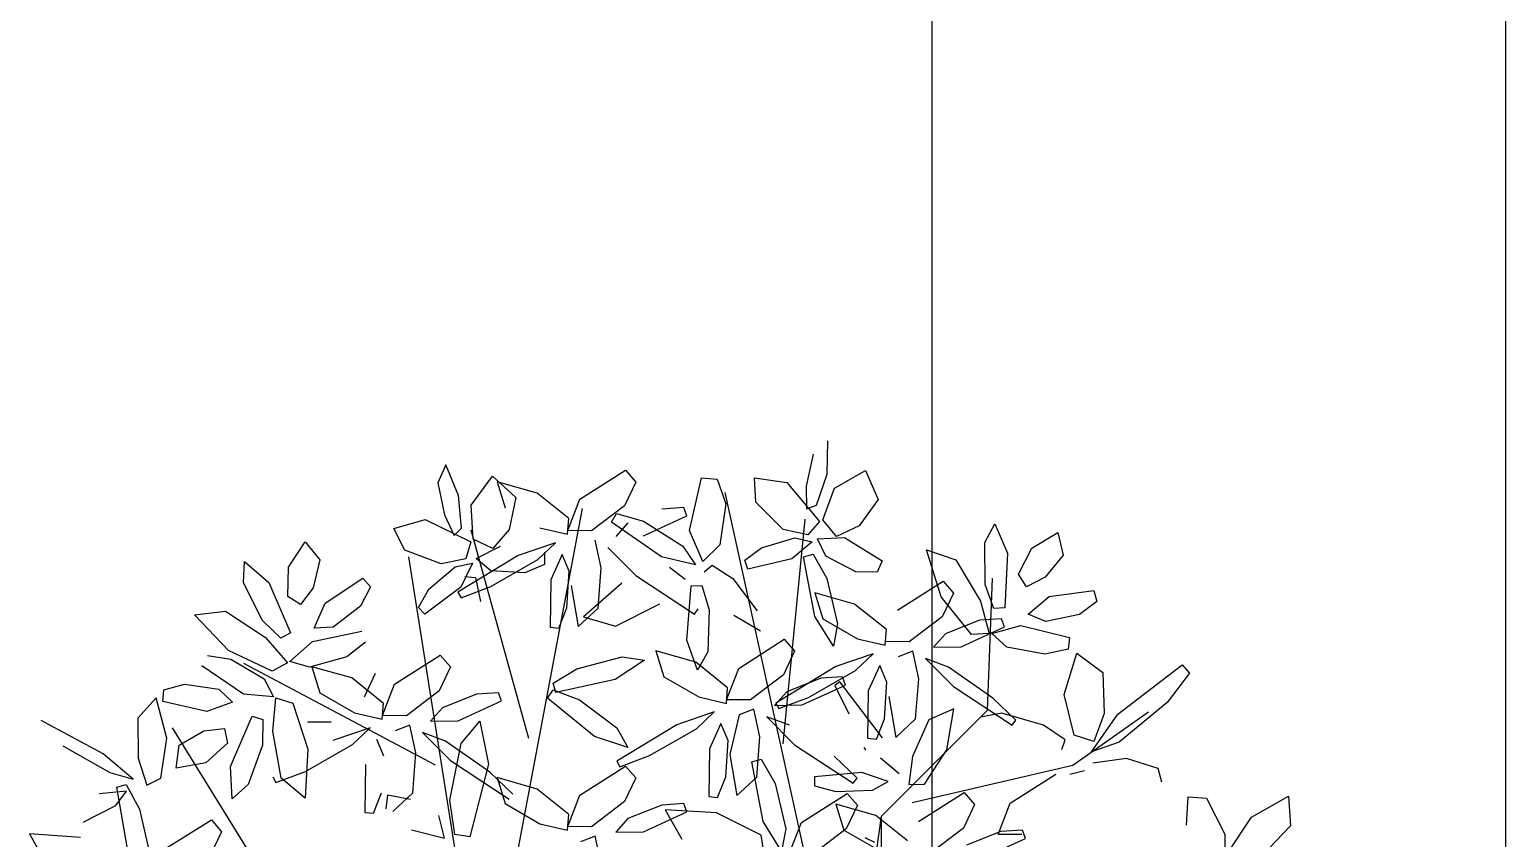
# Model space of a CAD drawing. Extents: x 8365 to 8547, y -347 to -272.
# Drawn here: x 8519.967 to 8521.51, y -315.304 to -314.458 of the extents above; entities that cross this region are included whole.
import ezdxf

# ---------------------------------------------------------------- set-up
doc = ezdxf.new("R2010")
doc.units = 0
doc.layers.get('0').update_dxf_attribs({"linetype": 'CONTINUOUS'})
doc.layers.add('1', color=7, linetype='CONTINUOUS')

msp = doc.modelspace()

# ---------------------------------------------------------------- linework, layer by layer
at = {"color": 62}
for p, q in [((8520.8007, -314.923), (8520.8014, -314.8882)), ((8520.7862, -314.9022), (8520.779, -314.9357)), ((8520.5899, -314.9188), (8520.6007, -314.9313)), ((8520.8084, -314.9376), (8520.8411, -314.9191)), ((8520.8411, -314.9191), (8520.8543, -314.9494)), ((8520.6007, -314.9313), (8520.589, -314.9561)), ((8520.6568, -314.9821), (8520.6695, -314.927)), ((8520.6695, -314.927), (8520.6859, -314.9283)), ((8520.6859, -314.9283), (8520.6949, -314.9541)), ((8520.7262, -314.9524), (8520.7247, -314.927)), ((8520.7247, -314.927), (8520.7586, -314.9318)), ((8520.7586, -314.9318), (8520.7927, -314.9726)), ((8520.779, -314.9357), (8520.7794, -314.9593)), ((8520.7896, -314.9556), (8520.8007, -314.923)), ((8520.7962, -314.971), (8520.8084, -314.9376)), ((8520.755, -314.9809), (8520.7262, -314.9524)), ((8520.8543, -314.9494), (8520.8344, -314.9772)), ((8520.5806, -314.9642), (8520.6086, -314.9724)), ((8520.6087, -314.9876), (8520.654, -314.9668)), ((8520.6509, -314.9581), (8520.6279, -314.9597)), ((8520.654, -314.9668), (8520.6509, -314.9581)), ((8520.6949, -314.9541), (8520.6887, -314.997)), ((8520.7794, -314.9593), (8520.7896, -314.9556)), ((8520.6276, -315.0094), (8520.5754, -314.9732)), ((8520.6086, -314.9724), (8520.6499, -314.9984)), ((8520.6707, -315.0144), (8520.6568, -314.9821)), ((8520.7808, -314.9866), (8520.755, -314.9809)), ((8520.7927, -314.9726), (8520.7808, -314.9866)), ((8520.8106, -314.9884), (8520.7962, -314.971)), ((8520.8344, -314.9772), (8520.8106, -314.9884)), ((8520.9656, -314.9946), (8520.9762, -314.9749)), ((8520.9762, -314.9749), (8520.9894, -315.0058)), ((8521.015, -315.0004), (8521.0422, -314.9841)), ((8521.0422, -314.9841), (8521.0477, -315.0078)), ((8520.6499, -314.9984), (8520.6631, -315.018)), ((8520.6887, -314.997), (8520.6707, -315.0144)), ((8520.7323, -315), (8520.767, -314.9897)), ((8520.7851, -314.9938), (8520.7638, -315.0115)), ((8520.767, -314.9897), (8520.7851, -314.9938)), ((8520.7906, -314.9908), (8520.8191, -314.9894)), ((8520.7995, -315.0088), (8520.7906, -314.9908)), ((8520.8191, -314.9894), (8520.8584, -315.0139)), ((8520.966, -315.0386), (8520.9656, -314.9946)), ((8520.5716, -314.9998), (8520.6006, -315.0291)), ((8520.6631, -315.018), (8520.6276, -315.0094)), ((8520.7147, -315.013), (8520.7323, -315)), ((8520.7179, -315.0223), (8520.7147, -315.013)), ((8520.7638, -315.0115), (8520.7179, -315.0223)), ((8520.7761, -315.0094), (8520.7861, -315.0067)), ((8520.788, -315.0719), (8520.7761, -315.0094)), ((8520.7861, -315.0067), (8520.8004, -315.0321)), ((8520.8309, -315.0251), (8520.7995, -315.0088)), ((8520.8584, -315.0139), (8520.8532, -315.0256)), ((8520.9202, -315.0513), (8520.9047, -315.0022)), ((8520.9047, -315.0022), (8520.9355, -315.0128)), ((8520.9355, -315.0128), (8520.9611, -315.0559)), ((8520.9894, -315.0058), (8520.9867, -315.063)), ((8521.0009, -315.0276), (8521.015, -315.0004)), ((8521.0477, -315.0078), (8521.0287, -315.0309)), ((8520.6006, -315.0291), (8520.662, -315.0696)), ((8520.6523, -315.0333), (8520.6361, -315.0208)), ((8520.6722, -315.0251), (8520.6806, -315.0181)), ((8520.6806, -315.0181), (8520.7021, -315.0323)), ((8520.8532, -315.0256), (8520.8309, -315.0251)), ((8521.0092, -315.041), (8521.0009, -315.0276)), ((8520.654, -315.0968), (8520.6587, -315.0398)), ((8520.6587, -315.0398), (8520.6697, -315.0397)), ((8520.6697, -315.0397), (8520.6774, -315.065)), ((8520.7021, -315.0323), (8520.7278, -315.0661)), ((8520.8004, -315.0321), (8520.8117, -315.0797)), ((8520.8744, -315.0654), (8520.9221, -315.0349)), ((8520.9221, -315.0349), (8520.9329, -315.0474)), ((8520.9751, -315.0636), (8520.966, -315.0386)), ((8521.0287, -315.0309), (8521.0092, -315.041)), ((8521.0329, -315.051), (8521.0797, -315.0446)), ((8521.0797, -315.0446), (8521.0829, -315.0564)), ((8520.5796, -315.0821), (8520.626, -315.0586)), ((8520.8296, -315.0589), (8520.7878, -315.0471)), ((8520.7878, -315.0471), (8520.7962, -315.0743)), ((8520.9329, -315.0474), (8520.9212, -315.0722)), ((8521.0111, -315.0696), (8521.0329, -315.051)), ((8521.0829, -315.0564), (8521.0648, -315.0698)), ((8520.662, -315.0696), (8520.666, -315.0641)), ((8520.6774, -315.065), (8520.6761, -315.1089)), ((8520.7312, -315.0873), (8520.7033, -315.071)), ((8520.8073, -315.1029), (8520.788, -315.0719)), ((8520.7962, -315.0743), (8520.8327, -315.0954)), ((8520.9867, -315.063), (8520.9751, -315.0636)), ((8520.8117, -315.0797), (8520.8073, -315.1029)), ((8520.6654, -315.1282), (8520.654, -315.0968)), ((8520.7083, -315.1263), (8520.756, -315.0958)), ((8520.756, -315.0958), (8520.7668, -315.1082)), ((8520.6097, -315.1178), (8520.5793, -315.1379)), ((8520.5864, -315.1141), (8520.6097, -315.1178)), ((8520.6635, -315.1198), (8520.6217, -315.1079)), ((8520.6217, -315.1079), (8520.6301, -315.1351)), ((8520.6967, -315.1465), (8520.6635, -315.1198)), ((8520.6761, -315.1089), (8520.6654, -315.1282)), ((8520.7668, -315.1082), (8520.7551, -315.133)), ((8520.8488, -315.1109), (8520.8099, -315.1244)), ((8520.8304, -315.1286), (8520.8488, -315.1109)), ((8520.6301, -315.1351), (8520.6666, -315.1562)), ((8520.6956, -315.159), (8520.7083, -315.1263)), ((8520.7551, -315.133), (8520.7206, -315.1592)), ((8520.8099, -315.1244), (8520.747, -315.1625)), ((8520.7941, -315.1366), (8520.7585, -315.1508)), ((8520.7812, -315.1566), (8520.8304, -315.1286)), ((8520.817, -315.1351), (8520.7941, -315.1366)), ((8520.8201, -315.1437), (8520.817, -315.1351)), ((8520.6954, -315.1629), (8520.6967, -315.1465)), ((8520.7585, -315.1508), (8520.7458, -315.165)), ((8520.7748, -315.1645), (8520.8201, -315.1437)), ((8520.8142, -315.1403), (8520.8087, -315.1441)), ((8520.8087, -315.1441), (8520.8236, -315.1737)), ((8520.8439, -315.1496), (8520.8432, -315.1994)), ((8520.6666, -315.1562), (8520.6954, -315.1629)), ((8520.7206, -315.1592), (8520.6956, -315.159)), ((8520.7243, -315.1691), (8520.7089, -315.175)), ((8520.7306, -315.198), (8520.7243, -315.1691)), ((8520.7458, -315.165), (8520.7748, -315.1645)), ((8520.747, -315.1625), (8520.7502, -315.1684)), ((8520.7502, -315.1684), (8520.7812, -315.1566)), ((8520.6827, -315.1717), (8520.6438, -315.1852)), ((8520.6643, -315.1894), (8520.6827, -315.1717)), ((8520.6898, -315.1841), (8520.6778, -315.2104)), ((8520.6972, -315.2016), (8520.6898, -315.1841)), ((8520.7089, -315.175), (8520.6991, -315.2165)), ((8520.7616, -315.1858), (8520.7377, -315.1768)), ((8520.7377, -315.1768), (8520.7667, -315.2061)), ((8520.6438, -315.1852), (8520.5809, -315.2233)), ((8520.6151, -315.2175), (8520.6643, -315.1894)), ((8520.7273, -315.24), (8520.7306, -315.198)), ((8520.8432, -315.1994), (8520.8523, -315.2004)), ((8520.6778, -315.2104), (8520.6771, -315.2603)), ((8520.6947, -315.2398), (8520.6972, -315.2016)), ((8520.7667, -315.2061), (8520.8281, -315.2465)), ((8520.5841, -315.2292), (8520.6151, -315.2175)), ((8520.5899, -315.2285), (8520.6007, -315.2409)), ((8520.6991, -315.2165), (8520.7064, -315.2593)), ((8520.722, -315.2241), (8520.732, -315.2214)), ((8520.7339, -315.2866), (8520.722, -315.2241)), ((8520.732, -315.2214), (8520.7463, -315.2468)), ((8520.8321, -315.2411), (8520.8081, -315.2181)), ((8520.6007, -315.2409), (8520.589, -315.2657)), ((8520.6862, -315.2612), (8520.6947, -315.2398)), ((8520.7064, -315.2593), (8520.7273, -315.24)), ((8520.8372, -315.2353), (8520.7876, -315.2399)), ((8520.7876, -315.2399), (8520.7876, -315.2491)), ((8520.8281, -315.2465), (8520.8321, -315.2411)), ((8520.6771, -315.2603), (8520.6862, -315.2612)), ((8520.7463, -315.2468), (8520.7576, -315.2943)), ((8520.7739, -315.2876), (8520.8216, -315.2571)), ((8520.7876, -315.2491), (8520.8098, -315.2552)), ((8520.8098, -315.2552), (8520.8481, -315.2537)), ((8520.8216, -315.2571), (8520.8324, -315.2695)), ((8520.6279, -315.2694), (8520.5924, -315.2835)), ((8520.6087, -315.2972), (8520.654, -315.2764)), ((8520.6509, -315.2678), (8520.6279, -315.2694)), ((8520.685, -315.2773), (8520.6315, -315.2743)), ((8520.6315, -315.2743), (8520.6488, -315.3048)), ((8520.654, -315.2764), (8520.6509, -315.2678)), ((8520.732, -315.3006), (8520.685, -315.2773)), ((8520.8517, -315.2801), (8520.8099, -315.2683)), ((8520.8099, -315.2683), (8520.8183, -315.2954)), ((8520.8324, -315.2695), (8520.8207, -315.2943)), ((8520.7532, -315.3176), (8520.7339, -315.2866)), ((8520.7612, -315.3203), (8520.7739, -315.2876)), ((8520.5797, -315.2977), (8520.6087, -315.2972)), ((8520.7348, -315.3208), (8520.732, -315.3006)), ((8520.7576, -315.2943), (8520.7532, -315.3176)), ((8520.8207, -315.2943), (8520.7862, -315.3205))]:
    msp.add_line(p, q, dxfattribs=at)
at = {"color": 60}
for p, q in [((8520.4019, -314.9132), (8520.3937, -314.9322)), ((8520.4154, -314.9453), (8520.4019, -314.9132)), ((8520.5422, -314.9493), (8520.5899, -314.9188)), ((8520.3937, -314.9322), (8520.4008, -314.9657)), ((8520.4284, -314.9555), (8520.4508, -314.9252)), ((8520.4508, -314.9252), (8520.4752, -314.9476)), ((8520.4974, -314.9428), (8520.4556, -314.931)), ((8520.4556, -314.931), (8520.464, -314.9582)), ((8520.4186, -314.9796), (8520.4154, -314.9453)), ((8520.4752, -314.9476), (8520.4683, -314.9811)), ((8520.5306, -314.9695), (8520.4974, -314.9428)), ((8520.5295, -314.9821), (8520.5422, -314.9493)), ((8520.4008, -314.9657), (8520.4107, -314.9871)), ((8520.4308, -314.9909), (8520.4284, -314.9555)), ((8520.589, -314.9561), (8520.5545, -314.9823)), ((8520.5754, -314.9732), (8520.5806, -314.9642)), ((8520.3476, -314.9799), (8520.3806, -314.9704)), ((8520.3593, -315.0024), (8520.3476, -314.9799)), ((8520.3806, -314.9704), (8520.4283, -314.9939)), ((8520.4107, -314.9871), (8520.4186, -314.9796)), ((8520.4683, -314.9811), (8520.4511, -315.001)), ((8520.5005, -314.9792), (8520.5293, -314.9859)), ((8520.5293, -314.9859), (8520.5306, -314.9695)), ((8520.5545, -314.9823), (8520.5295, -314.9821)), ((8520.5924, -314.9739), (8520.5797, -314.9881)), ((8520.2375, -315.0205), (8520.2549, -314.9939)), ((8520.2549, -314.9939), (8520.2702, -315.0128)), ((8520.4283, -314.9939), (8520.4231, -315.0115)), ((8520.4511, -315.001), (8520.4308, -314.9909)), ((8520.4338, -315.0113), (8520.4592, -314.9985)), ((8520.5166, -314.9948), (8520.4777, -315.0083)), ((8520.4982, -315.0124), (8520.5166, -314.9948)), ((8520.5645, -315.0211), (8520.5582, -314.9921)), ((8520.1906, -315.0369), (8520.1915, -315.0146)), ((8520.1915, -315.0146), (8520.2169, -315.0365)), ((8520.2702, -315.0128), (8520.2633, -315.0419)), ((8520.3972, -315.0167), (8520.3593, -315.0024)), ((8520.4231, -315.0115), (8520.3972, -315.0167)), ((8520.4777, -315.0083), (8520.4147, -315.0464)), ((8520.4492, -315.0241), (8520.4338, -315.0113)), ((8520.449, -315.0405), (8520.4982, -315.0124)), ((8520.5051, -315.0048), (8520.5051, -315.0177)), ((8520.5237, -315.0072), (8520.5117, -315.0335)), ((8520.5311, -315.0247), (8520.5237, -315.0072)), ((8520.2369, -315.0511), (8520.2375, -315.0205)), ((8520.3843, -315.0434), (8520.4118, -315.0199)), ((8520.4118, -315.0199), (8520.43, -315.0163)), ((8520.43, -315.0163), (8520.4177, -315.0412)), ((8520.422, -315.0301), (8520.433, -315.031)), ((8520.4846, -315.0263), (8520.4492, -315.0241)), ((8520.5051, -315.0177), (8520.4846, -315.0263)), ((8520.5286, -315.0629), (8520.5311, -315.0247)), ((8520.5612, -315.0631), (8520.5645, -315.0211)), ((8520.2102, -315.0762), (8520.1906, -315.0369)), ((8520.2169, -315.0365), (8520.2396, -315.0891)), ((8520.2633, -315.0419), (8520.2502, -315.0594)), ((8520.2758, -315.0581), (8520.3151, -315.0318)), ((8520.3231, -315.0411), (8520.3128, -315.061)), ((8520.3151, -315.0318), (8520.3231, -315.0411)), ((8520.3735, -315.0625), (8520.3843, -315.0434)), ((8520.4177, -315.0412), (8520.3802, -315.0697)), ((8520.418, -315.0523), (8520.449, -315.0405)), ((8520.433, -315.031), (8520.4383, -315.0562)), ((8520.5117, -315.0335), (8520.511, -315.0833)), ((8520.533, -315.0395), (8520.5403, -315.0824)), ((8520.5862, -315.0371), (8520.5459, -315.0724)), ((8520.2502, -315.0594), (8520.2369, -315.0511)), ((8520.2644, -315.0843), (8520.2758, -315.0581)), ((8520.3128, -315.061), (8520.2842, -315.0832)), ((8520.4147, -315.0464), (8520.418, -315.0523)), ((8520.1392, -315.0704), (8520.1716, -315.0664)), ((8520.1747, -315.1077), (8520.1392, -315.0704)), ((8520.1716, -315.0664), (8520.2134, -315.0939)), ((8520.2294, -315.0947), (8520.2102, -315.0762)), ((8520.3802, -315.0697), (8520.3735, -315.0625)), ((8520.5201, -315.0843), (8520.5286, -315.0629)), ((8520.5403, -315.0824), (8520.5612, -315.0631)), ((8520.5459, -315.0724), (8520.5796, -315.0821)), ((8520.2396, -315.0891), (8520.2294, -315.0947)), ((8520.2625, -315.0983), (8520.3141, -315.0874)), ((8520.2842, -315.0832), (8520.2644, -315.0843)), ((8520.511, -315.0833), (8520.5201, -315.0843)), ((8520.2204, -315.1293), (8520.1747, -315.1077)), ((8520.2134, -315.0939), (8520.2364, -315.1203)), ((8520.2389, -315.1191), (8520.2625, -315.0983)), ((8520.318, -315.099), (8520.2984, -315.1142)), ((8520.1528, -315.1127), (8520.1773, -315.1165)), ((8520.1773, -315.1165), (8520.212, -315.1372)), ((8520.2364, -315.1203), (8520.2204, -315.1293)), ((8520.2595, -315.1251), (8520.2389, -315.1191)), ((8520.2984, -315.1142), (8520.2595, -315.1251)), ((8520.3484, -315.1429), (8520.3961, -315.1124)), ((8520.3961, -315.1124), (8520.4069, -315.1248)), ((8520.5392, -315.1267), (8520.5864, -315.1141)), ((8520.1904, -315.1534), (8520.147, -315.1235)), ((8520.212, -315.1372), (8520.2218, -315.1562)), ((8520.3036, -315.1363), (8520.2618, -315.1245)), ((8520.2618, -315.1245), (8520.2702, -315.1517)), ((8520.3368, -315.163), (8520.3036, -315.1363)), ((8520.3283, -315.1316), (8520.3166, -315.1564)), ((8520.4069, -315.1248), (8520.3952, -315.1496)), ((8520.5142, -315.1416), (8520.5392, -315.1267)), ((8520.5793, -315.1379), (8520.5172, -315.1515)), ((8520.106, -315.161), (8520.1072, -315.1488)), ((8520.1072, -315.1488), (8520.1288, -315.1426)), ((8520.1288, -315.1426), (8520.1645, -315.1481)), ((8520.1645, -315.1481), (8520.179, -315.1617)), ((8520.2218, -315.1562), (8520.1904, -315.1534)), ((8520.2702, -315.1517), (8520.3067, -315.1728)), ((8520.3358, -315.1756), (8520.3484, -315.1429)), ((8520.3952, -315.1496), (8520.3608, -315.1758)), ((8520.4342, -315.1532), (8520.3986, -315.1674)), ((8520.4571, -315.1517), (8520.4342, -315.1532)), ((8520.4602, -315.1603), (8520.4571, -315.1517)), ((8520.5085, -315.1573), (8520.5144, -315.1488)), ((8520.5172, -315.1515), (8520.5142, -315.1416)), ((8520.5144, -315.1488), (8520.5417, -315.1592)), ((8520.099, -315.1571), (8520.0799, -315.1782)), ((8520.1101, -315.1991), (8520.099, -315.1571)), ((8520.1521, -315.1714), (8520.106, -315.161)), ((8520.179, -315.1617), (8520.1521, -315.1714)), ((8520.221, -315.192), (8520.2244, -315.1572)), ((8520.2244, -315.1572), (8520.2419, -315.1626)), ((8520.2419, -315.1626), (8520.2577, -315.2107)), ((8520.3355, -315.1795), (8520.3368, -315.163)), ((8520.3986, -315.1674), (8520.3859, -315.1816)), ((8520.4149, -315.1811), (8520.4602, -315.1603)), ((8520.5576, -315.1976), (8520.5085, -315.1573)), ((8520.5417, -315.1592), (8520.5808, -315.1884)), ((8520.0437, -315.2156), (8519.9789, -315.1808)), ((8520.0799, -315.1782), (8520.0803, -315.2203)), ((8520.1769, -315.229), (8520.1995, -315.1764)), ((8520.1995, -315.1764), (8520.2106, -315.1799)), ((8520.2106, -315.1799), (8520.2104, -315.2065)), ((8520.2821, -315.1826), (8520.2572, -315.1824)), ((8520.3067, -315.1728), (8520.3355, -315.1795)), ((8520.3608, -315.1758), (8520.3358, -315.1756)), ((8520.3859, -315.1816), (8520.4149, -315.1811)), ((8520.418, -315.2049), (8520.4377, -315.1814)), ((8520.4377, -315.1814), (8520.4468, -315.2265)), ((8520.1041, -315.2413), (8520.1101, -315.1991)), ((8520.1231, -315.2067), (8520.149, -315.1917)), ((8520.149, -315.1917), (8520.1707, -315.1891)), ((8520.1707, -315.1891), (8520.1738, -315.2045)), ((8520.2299, -315.2413), (8520.221, -315.192)), ((8520.3228, -315.1883), (8520.2839, -315.2018)), ((8520.3044, -315.206), (8520.3228, -315.1883)), ((8520.3644, -315.1857), (8520.349, -315.1915)), ((8520.3707, -315.2146), (8520.3644, -315.1857)), ((8520.4017, -315.2024), (8520.3778, -315.1934)), ((8520.3778, -315.1934), (8520.4068, -315.2226)), ((8520.5924, -315.209), (8520.5576, -315.1976)), ((8520.5808, -315.1884), (8520.5924, -315.209)), ((8520.0014, -315.2073), (8520.0506, -315.2353)), ((8520.0752, -315.2421), (8520.0437, -315.2156)), ((8520.1199, -315.2308), (8520.1231, -315.2067)), ((8520.1738, -315.2045), (8520.1512, -315.2251)), ((8520.2104, -315.2065), (8520.1953, -315.2478)), ((8520.2577, -315.2107), (8520.2551, -315.262)), ((8520.2552, -315.234), (8520.3044, -315.206)), ((8520.3373, -315.2182), (8520.3299, -315.2007)), ((8520.3674, -315.2566), (8520.3707, -315.2146)), ((8520.4482, -315.2347), (8520.4017, -315.2024)), ((8520.4063, -315.264), (8520.418, -315.2049)), ((8520.8393, -315.2089), (8520.8409, -315.2118)), ((8520.0803, -315.2203), (8520.0893, -315.2486)), ((8520.1512, -315.2251), (8520.1199, -315.2308)), ((8520.1785, -315.2626), (8520.1769, -315.229)), ((8520.3179, -315.227), (8520.3172, -315.2769)), ((8520.4068, -315.2226), (8520.4682, -315.2631)), ((8520.4468, -315.2265), (8520.4272, -315.3025)), ((8520.5422, -315.259), (8520.5899, -315.2285)), ((8520.5809, -315.2233), (8520.5841, -315.2292)), ((8520.0506, -315.2353), (8520.0752, -315.2421)), ((8520.0893, -315.2486), (8520.1041, -315.2413)), ((8520.221, -315.2399), (8520.2242, -315.2458)), ((8520.2242, -315.2458), (8520.2552, -315.234)), ((8520.2551, -315.262), (8520.2299, -315.2413)), ((8520.4722, -315.2577), (8520.4482, -315.2347)), ((8520.4974, -315.2525), (8520.4556, -315.2406)), ((8520.4556, -315.2406), (8520.464, -315.2678)), ((8520.0682, -315.2546), (8520.0394, -315.2576)), ((8520.0569, -315.2698), (8520.0682, -315.2546)), ((8520.0579, -315.2504), (8520.0679, -315.2478)), ((8520.0689, -315.313), (8520.0579, -315.2504)), ((8520.0679, -315.2478), (8520.0818, -315.2734)), ((8520.1953, -315.2478), (8520.1785, -315.2626)), ((8520.3263, -315.2778), (8520.3348, -315.2564)), ((8520.3411, -315.2588), (8520.3394, -315.2733)), ((8520.365, -315.2634), (8520.3411, -315.2588)), ((8520.3465, -315.2759), (8520.3674, -315.2566)), ((8520.5306, -315.2792), (8520.4974, -315.2525)), ((8520.5295, -315.2917), (8520.5422, -315.259)), ((8520.0227, -315.2872), (8520.0569, -315.2698)), ((8520.0818, -315.2734), (8520.0925, -315.3211)), ((8520.3172, -315.2769), (8520.3263, -315.2778)), ((8520.4115, -315.3001), (8520.4063, -315.264)), ((8520.464, -315.2678), (8520.5005, -315.2889)), ((8520.589, -315.2657), (8520.5545, -315.2919)), ((8520.1089, -315.3146), (8520.157, -315.2847)), ((8520.157, -315.2847), (8520.1676, -315.2973)), ((8520.4007, -315.3039), (8520.3947, -315.2803)), ((8520.5005, -315.2889), (8520.5293, -315.2956)), ((8520.5293, -315.2956), (8520.5306, -315.2792)), ((8520.5545, -315.2919), (8520.5295, -315.2917)), ((8520.5924, -315.2835), (8520.5797, -315.2977)), ((8520.0201, -315.3031), (8519.9667, -315.2993)), ((8519.9667, -315.2993), (8519.9836, -315.3301)), ((8520.1676, -315.2973), (8520.1556, -315.322)), ((8520.3662, -315.2953), (8520.4007, -315.3039)), ((8520.4272, -315.3025), (8520.4115, -315.3001)), ((8520.5582, -315.3018), (8520.5428, -315.3077)), ((8520.5645, -315.3307), (8520.5582, -315.3018)), ((8520.8506, -315.3084), (8520.8405, -315.3035))]:
    msp.add_line(p, q, dxfattribs=at)
at = {"color": 44}
for p, q in [((8520.8013, -315.4289), (8520.6941, -314.9423)), ((8520.4657, -315.3786), (8520.545, -314.9591)), ((8520.489, -315.1996), (8520.4285, -314.9815)), ((8520.7547, -315.2052), (8520.778, -314.9703)), ((8520.4145, -315.3338), (8520.3632, -315.0094)), ((8520.9685, -315.1701), (8520.9738, -315.0318)), ((8520.3912, -315.2276), (8520.1908, -315.1213)), ((8520.8576, -315.281), (8520.9685, -315.1701)), ((8520.2094, -315.3394), (8520.1162, -315.1884)), ((8520.8899, -315.2667), (8521.0577, -315.2276)), ((8520.8433, -315.3842), (8520.8576, -315.281)), ((8520.8576, -315.3919), (8520.8576, -315.281))]:
    msp.add_line(p, q, dxfattribs=at)
at = {"color": 64}
for p, q in [((8520.8628, -315.0856), (8520.8296, -315.0589)), ((8520.9519, -315.0907), (8520.9202, -315.0513)), ((8520.9611, -315.0559), (8520.9702, -315.0896)), ((8520.9212, -315.0722), (8520.8867, -315.0984)), ((8520.9602, -315.0758), (8520.9246, -315.09)), ((8520.9831, -315.0743), (8520.9602, -315.0758)), ((8520.9862, -315.0829), (8520.9831, -315.0743)), ((8521.0294, -315.0773), (8521.0111, -315.0696)), ((8521.0648, -315.0698), (8521.0294, -315.0773)), ((8520.8615, -315.1021), (8520.8628, -315.0856)), ((8520.9246, -315.09), (8520.9119, -315.1042)), ((8520.9409, -315.1037), (8520.9862, -315.0829)), ((8520.9702, -315.0896), (8520.9519, -315.0907)), ((8520.973, -315.0897), (8521.0033, -315.0813)), ((8520.9888, -315.1041), (8520.973, -315.0897)), ((8521.0033, -315.0813), (8521.0544, -315.0941)), ((8520.8327, -315.0954), (8520.8615, -315.1021)), ((8520.8867, -315.0984), (8520.8618, -315.0982)), ((8520.9119, -315.1042), (8520.9409, -315.1037)), ((8521.0286, -315.1113), (8520.9888, -315.1041)), ((8521.0528, -315.1062), (8521.0286, -315.1113)), ((8521.0544, -315.0941), (8521.0528, -315.1062)), ((8520.8904, -315.1083), (8520.875, -315.1141)), ((8520.8967, -315.1372), (8520.8904, -315.1083)), ((8520.9277, -315.125), (8520.9038, -315.1159)), ((8520.9038, -315.1159), (8520.9328, -315.1452)), ((8521.0487, -315.1537), (8521.0619, -315.1105)), ((8521.0619, -315.1105), (8521.0892, -315.1307)), ((8521.1048, -315.174), (8521.1722, -315.1226)), ((8521.1722, -315.1226), (8521.1799, -315.1314)), ((8520.8559, -315.1233), (8520.8439, -315.1496)), ((8520.8633, -315.1408), (8520.8559, -315.1233)), ((8520.8934, -315.1792), (8520.8967, -315.1372)), ((8520.9742, -315.1573), (8520.9277, -315.125)), ((8521.0892, -315.1307), (8521.0907, -315.1735)), ((8521.1799, -315.1314), (8521.1566, -315.1621)), ((8520.8587, -315.1989), (8520.8142, -315.1403)), ((8520.8608, -315.179), (8520.8633, -315.1408)), ((8520.9328, -315.1452), (8520.9942, -315.1857)), ((8521.0591, -315.1962), (8521.0487, -315.1537)), ((8520.8652, -315.1556), (8520.8725, -315.1985)), ((8520.9333, -315.1687), (8520.9071, -315.18)), ((8520.9259, -315.2116), (8520.9333, -315.1687)), ((8520.9982, -315.1803), (8520.9742, -315.1573)), ((8521.1566, -315.1621), (8521.1063, -315.2036)), ((8520.8523, -315.2004), (8520.8608, -315.179)), ((8520.8725, -315.1985), (8520.8934, -315.1792)), ((8520.9071, -315.18), (8520.89, -315.2185)), ((8520.9835, -315.173), (8520.9613, -315.1772)), ((8521.027, -315.1856), (8520.9835, -315.173)), ((8520.9942, -315.1857), (8520.9982, -315.1803)), ((8521.0577, -315.2276), (8521.1369, -315.1716)), ((8521.0773, -315.2135), (8521.1048, -315.174)), ((8521.0907, -315.1735), (8521.0799, -315.2026)), ((8521.0496, -315.2009), (8521.027, -315.1856)), ((8521.0799, -315.2026), (8521.0591, -315.1962)), ((8520.9028, -315.2474), (8520.9259, -315.2116)), ((8521.0461, -315.2113), (8521.0496, -315.2009)), ((8521.1063, -315.2036), (8521.0773, -315.2135)), ((8520.8567, -315.2197), (8520.8763, -315.2361)), ((8520.89, -315.2185), (8520.8864, -315.2479)), ((8521.1139, -315.2207), (8521.0787, -315.2256)), ((8521.147, -315.2311), (8521.1139, -315.2207)), ((8521.1509, -315.2452), (8521.147, -315.2311)), ((8520.8647, -315.2445), (8520.8372, -315.2353)), ((8520.8481, -315.2537), (8520.8647, -315.2445)), ((8520.9923, -315.2673), (8521.04, -315.2368)), ((8521.0547, -315.2368), (8521.0701, -315.2331)), ((8520.8864, -315.2479), (8520.9028, -315.2474)), ((8520.8965, -315.2866), (8520.9442, -315.2561)), ((8520.9442, -315.2561), (8520.955, -315.2686)), ((8521.1768, -315.2903), (8521.1785, -315.2606)), ((8521.1785, -315.2606), (8521.1975, -315.2621)), ((8521.1975, -315.2621), (8521.2169, -315.2996)), ((8521.2446, -315.2819), (8521.2834, -315.2598)), ((8521.2834, -315.2598), (8521.2853, -315.291)), ((8520.955, -315.2686), (8520.9434, -315.2934)), ((8520.9796, -315.3), (8520.9923, -315.2673)), ((8520.885, -315.3068), (8520.8517, -315.2801)), ((8521.2206, -315.3181), (8521.2446, -315.2819)), ((8521.2853, -315.291), (8521.2558, -315.3219)), ((8520.8183, -315.2954), (8520.8548, -315.3165)), ((8520.9434, -315.2934), (8520.9089, -315.3196)), ((8520.9823, -315.297), (8520.9467, -315.3112)), ((8520.963, -315.3249), (8521.0083, -315.3041)), ((8521.0046, -315.3002), (8520.9796, -315.3)), ((8521.0053, -315.2954), (8520.9823, -315.297)), ((8521.0083, -315.3041), (8521.0053, -315.2954))]:
    msp.add_line(p, q, dxfattribs=at)
at = {"color": 66}
msp.add_line((8521.2169, -315.2996), (8521.2168, -315.343), dxfattribs=at)
at = {"layer": '1', "color": 1, "linetype": 'CONTINUOUS'}
for p, q in [((8521.5102, -306.2757), (8521.5102, -321.5899)), ((8520.9102, -306.4365), (8520.9102, -321.4291))]:
    msp.add_line(p, q, dxfattribs=at)

doc.saveas('drawing.dxf')
